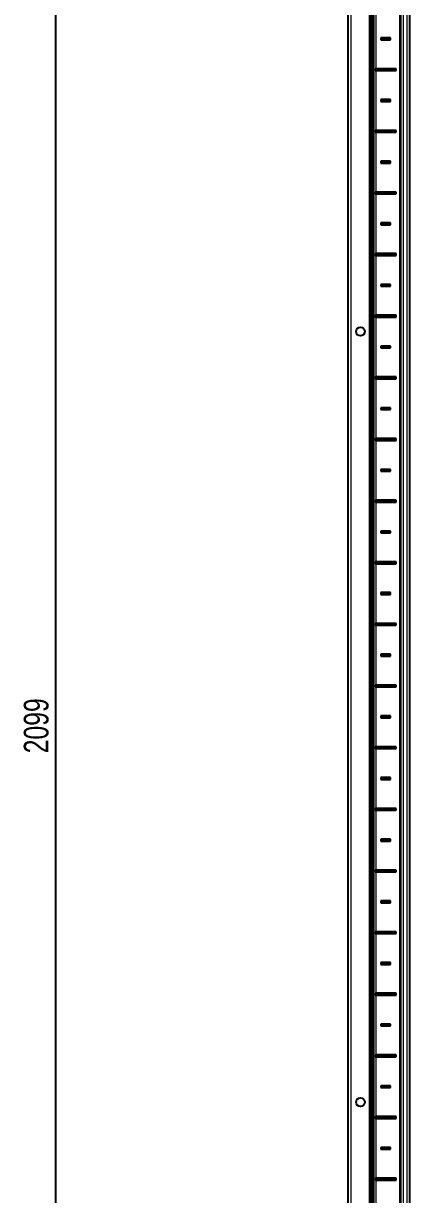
# Model space of a CAD drawing. Header units: millimetres. Extents: x -250 to 5025, y -2247 to 1577.
# Drawn here: x -250 to 62, y -344 to 606 of the extents above; entities that cross this region are included whole.
import ezdxf

# ---------------------------------------------------------------- set-up
doc = ezdxf.new("R2010")
doc.units = ezdxf.units.MM
doc.layers.add('FORMAT', color=7, linetype='Continuous')
doc.styles.add('SLDTEXTSTYLE0', font='TXT', dxfattribs={"width": 0.75})
doc.dimstyles.new('SLDDIMSTYLE0', dxfattribs={"dimtxt": 20, "dimasz": 10, "dimexe": 0, "dimexo": 0.0625, "dimgap": 5, "dimtad": 2, "dimdec": 1, "dimrnd": 1e-09, "dimzin": 12, "dimdsep": 46, "dimtxsty": 'SLDTEXTSTYLE0', "dimsah": 1, "dimcen": 0.09, "dimadec": 0, "dimazin": 3, "dimtfac": 1, "dimtofl": 0, "dimtmove": 0, "dimatfit": 3, "dimfxl": 0, "dimfrac": 2, "dimtolj": 1, "dimtzin": 12, "dimarcsym": 0})

# ---------------------------------------------------------------- blocks, each defined once
blk = doc.blocks.new('_D')
at = {"layer": 'FORMAT'}
for p, q in [((35.23, 1092.76), (-225.34, 1092.76)), ((-224.34, 1092.76), (-224.34, -1006.24)), ((35.23, -1006.24), (-225.34, -1006.24))]:
    blk.add_line(p, q, dxfattribs=at)
for points in [[(-224.34, 1092.76), (-225.88, 1082.76), (-222.8, 1082.76)], [(-224.34, -1006.24), (-222.8, -996.24), (-225.88, -996.24)]]:
    blk.add_solid(points, dxfattribs=at)
at = {"layer": 'FORMAT', "insert": (-250.12, 13.7), "char_height": 20, "attachment_point": 1, "rotation": 90, "style": 'SLDTEXTSTYLE0'}
blk.add_mtext('2099', dxfattribs=at)

msp = doc.modelspace()

# ---------------------------------------------------------------- linework, layer by layer
at = {"color": 7, "linetype": 'Continuous', "lineweight": 25}
for p, q in [((12.79, -1006.24), (12.79, 1092.76)), ((30.79, -1006.24), (30.79, 1092.76)), ((32.58, -1006.24), (32.58, 1092.76)), ((32.62, -1006.24), (32.62, 1092.76)), ((55.29, -1006.24), (55.29, 1092.76)), ((62.49, 1092.76), (62.49, -1006.24)), ((47.14, 594.01), (39.14, 594.01)), ((39.14, 594.01), (39.14, 592.51)), ((39.89, 593.26), (39.14, 594.01)), ((39.89, 593.26), (39.14, 592.51)), ((39.14, 592.51), (47.14, 592.51)), ((46.39, 593.26), (39.89, 593.26)), ((46.39, 593.26), (47.14, 594.01)), ((46.39, 593.26), (47.14, 592.51)), ((47.14, 592.51), (47.14, 594.01)), ((34.75, 568.9), (34.75, 567.61)), ((35.39, 568.26), (34.75, 568.9)), ((35.39, 568.26), (34.75, 567.61)), ((51.64, 569.01), (35.24, 569.01)), ((35.24, 567.51), (51.64, 567.51)), ((50.89, 568.26), (35.39, 568.26)), ((50.89, 568.26), (51.64, 569.01)), ((50.89, 568.26), (51.64, 567.51)), ((51.64, 567.51), (51.64, 569.01)), ((47.14, 544.01), (39.14, 544.01)), ((39.14, 544.01), (39.14, 542.51)), ((39.89, 543.26), (39.14, 544.01)), ((39.89, 543.26), (39.14, 542.51)), ((39.14, 542.51), (47.14, 542.51)), ((46.39, 543.26), (39.89, 543.26)), ((46.39, 543.26), (47.14, 544.01)), ((46.39, 543.26), (47.14, 542.51)), ((47.14, 542.51), (47.14, 544.01)), ((34.75, 518.9), (34.75, 517.61)), ((35.39, 518.26), (34.75, 518.9)), ((35.39, 518.26), (34.75, 517.61)), ((51.64, 519.01), (35.24, 519.01)), ((35.24, 517.51), (51.64, 517.51)), ((50.89, 518.26), (35.39, 518.26)), ((50.89, 518.26), (51.64, 519.01)), ((50.89, 518.26), (51.64, 517.51)), ((51.64, 517.51), (51.64, 519.01)), ((47.14, 494.01), (39.14, 494.01)), ((39.14, 494.01), (39.14, 492.51)), ((39.89, 493.26), (39.14, 494.01)), ((46.39, 493.26), (47.14, 494.01)), ((47.14, 492.51), (47.14, 494.01)), ((39.89, 493.26), (39.14, 492.51)), ((39.14, 492.51), (47.14, 492.51)), ((46.39, 493.26), (39.89, 493.26)), ((46.39, 493.26), (47.14, 492.51)), ((34.75, 468.9), (34.75, 467.61)), ((35.39, 468.26), (34.75, 468.9)), ((35.39, 468.26), (34.75, 467.61)), ((51.64, 469.01), (35.24, 469.01)), ((35.24, 467.51), (51.64, 467.51)), ((50.89, 468.26), (35.39, 468.26)), ((50.89, 468.26), (51.64, 469.01)), ((50.89, 468.26), (51.64, 467.51)), ((51.64, 467.51), (51.64, 469.01)), ((47.14, 444.01), (39.14, 444.01)), ((39.14, 444.01), (39.14, 442.51)), ((39.89, 443.26), (39.14, 444.01)), ((39.89, 443.26), (39.14, 442.51)), ((39.14, 442.51), (47.14, 442.51)), ((46.39, 443.26), (39.89, 443.26)), ((46.39, 443.26), (47.14, 444.01)), ((46.39, 443.26), (47.14, 442.51)), ((47.14, 442.51), (47.14, 444.01)), ((34.75, 418.9), (34.75, 417.61)), ((35.39, 418.26), (34.75, 418.9)), ((35.39, 418.26), (34.75, 417.61)), ((51.64, 419.01), (35.24, 419.01)), ((50.89, 418.26), (35.39, 418.26)), ((50.89, 418.26), (51.64, 419.01)), ((50.89, 418.26), (51.64, 417.51)), ((51.64, 417.51), (51.64, 419.01)), ((35.24, 417.51), (51.64, 417.51)), ((47.14, 394.01), (39.14, 394.01)), ((39.14, 394.01), (39.14, 392.51)), ((39.89, 393.26), (39.14, 394.01)), ((39.89, 393.26), (39.14, 392.51)), ((39.14, 392.51), (47.14, 392.51)), ((46.39, 393.26), (39.89, 393.26)), ((46.39, 393.26), (47.14, 394.01)), ((46.39, 393.26), (47.14, 392.51)), ((47.14, 392.51), (47.14, 394.01)), ((34.75, 368.9), (34.75, 367.61)), ((35.39, 368.26), (34.75, 368.9)), ((35.39, 368.26), (34.75, 367.61)), ((51.64, 369.01), (35.24, 369.01)), ((35.24, 367.51), (51.64, 367.51)), ((50.89, 368.26), (35.39, 368.26)), ((50.89, 368.26), (51.64, 369.01)), ((50.89, 368.26), (51.64, 367.51)), ((51.64, 367.51), (51.64, 369.01)), ((47.14, 344.01), (39.14, 344.01)), ((39.14, 344.01), (39.14, 342.51)), ((39.89, 343.26), (39.14, 344.01)), ((39.89, 343.26), (39.14, 342.51)), ((39.14, 342.51), (47.14, 342.51)), ((46.39, 343.26), (39.89, 343.26)), ((46.39, 343.26), (47.14, 344.01)), ((46.39, 343.26), (47.14, 342.51)), ((47.14, 342.51), (47.14, 344.01)), ((34.75, 318.9), (34.75, 317.61)), ((35.39, 318.26), (34.75, 318.9)), ((35.39, 318.26), (34.75, 317.61)), ((51.64, 319.01), (35.24, 319.01)), ((35.24, 317.51), (51.64, 317.51)), ((50.89, 318.26), (35.39, 318.26)), ((50.89, 318.26), (51.64, 319.01)), ((50.89, 318.26), (51.64, 317.51)), ((51.64, 317.51), (51.64, 319.01)), ((47.14, 294.01), (39.14, 294.01)), ((39.14, 294.01), (39.14, 292.51)), ((39.89, 293.26), (39.14, 294.01)), ((39.89, 293.26), (39.14, 292.51)), ((39.14, 292.51), (47.14, 292.51)), ((46.39, 293.26), (39.89, 293.26)), ((46.39, 293.26), (47.14, 294.01)), ((46.39, 293.26), (47.14, 292.51)), ((47.14, 292.51), (47.14, 294.01)), ((34.75, 268.9), (34.75, 267.61)), ((35.39, 268.26), (34.75, 268.9)), ((35.39, 268.26), (34.75, 267.61)), ((51.64, 269.01), (35.24, 269.01)), ((35.24, 267.51), (51.64, 267.51)), ((50.89, 268.26), (35.39, 268.26)), ((50.89, 268.26), (51.64, 269.01)), ((50.89, 268.26), (51.64, 267.51)), ((51.64, 267.51), (51.64, 269.01)), ((47.14, 244.01), (39.14, 244.01)), ((39.14, 244.01), (39.14, 242.51)), ((39.89, 243.26), (39.14, 244.01)), ((39.89, 243.26), (39.14, 242.51)), ((39.14, 242.51), (47.14, 242.51)), ((46.39, 243.26), (39.89, 243.26)), ((46.39, 243.26), (47.14, 244.01)), ((46.39, 243.26), (47.14, 242.51)), ((47.14, 242.51), (47.14, 244.01)), ((34.75, 218.9), (34.75, 217.61)), ((35.39, 218.26), (34.75, 218.9)), ((51.64, 219.01), (35.24, 219.01)), ((50.89, 218.26), (51.64, 219.01)), ((51.64, 217.51), (51.64, 219.01)), ((35.39, 218.26), (34.75, 217.61)), ((35.24, 217.51), (51.64, 217.51)), ((50.89, 218.26), (35.39, 218.26)), ((50.89, 218.26), (51.64, 217.51)), ((47.14, 194.01), (39.14, 194.01)), ((39.14, 194.01), (39.14, 192.51)), ((39.89, 193.26), (39.14, 194.01)), ((39.89, 193.26), (39.14, 192.51)), ((39.14, 192.51), (47.14, 192.51)), ((46.39, 193.26), (39.89, 193.26)), ((46.39, 193.26), (47.14, 194.01)), ((46.39, 193.26), (47.14, 192.51)), ((47.14, 192.51), (47.14, 194.01)), ((34.75, 168.9), (34.75, 167.61)), ((35.39, 168.26), (34.75, 168.9)), ((35.39, 168.26), (34.75, 167.61)), ((51.64, 169.01), (35.24, 169.01)), ((35.24, 167.51), (51.64, 167.51)), ((50.89, 168.26), (35.39, 168.26)), ((50.89, 168.26), (51.64, 169.01)), ((50.89, 168.26), (51.64, 167.51)), ((51.64, 167.51), (51.64, 169.01)), ((47.14, 144.01), (39.14, 144.01)), ((39.14, 144.01), (39.14, 142.51)), ((39.89, 143.26), (39.14, 144.01)), ((39.89, 143.26), (39.14, 142.51)), ((39.14, 142.51), (47.14, 142.51)), ((46.39, 143.26), (39.89, 143.26)), ((46.39, 143.26), (47.14, 144.01)), ((46.39, 143.26), (47.14, 142.51)), ((47.14, 142.51), (47.14, 144.01)), ((34.75, 118.9), (34.75, 117.61)), ((35.39, 118.26), (34.75, 118.9)), ((35.39, 118.26), (34.75, 117.61)), ((51.64, 119.01), (35.24, 119.01)), ((35.24, 117.51), (51.64, 117.51)), ((50.89, 118.26), (35.39, 118.26)), ((50.89, 118.26), (51.64, 119.01)), ((50.89, 118.26), (51.64, 117.51)), ((51.64, 117.51), (51.64, 119.01)), ((47.14, 94.01), (39.14, 94.01)), ((39.14, 94.01), (39.14, 92.51)), ((39.89, 93.26), (39.14, 94.01)), ((39.89, 93.26), (39.14, 92.51)), ((39.14, 92.51), (47.14, 92.51)), ((46.39, 93.26), (39.89, 93.26)), ((46.39, 93.26), (47.14, 94.01)), ((46.39, 93.26), (47.14, 92.51)), ((47.14, 92.51), (47.14, 94.01)), ((34.75, 68.9), (34.75, 67.61)), ((35.39, 68.26), (34.75, 68.9)), ((35.39, 68.26), (34.75, 67.61)), ((51.64, 69.01), (35.24, 69.01)), ((35.24, 67.51), (51.64, 67.51)), ((50.89, 68.26), (35.39, 68.26)), ((50.89, 68.26), (51.64, 69.01)), ((50.89, 68.26), (51.64, 67.51)), ((51.64, 67.51), (51.64, 69.01)), ((47.14, 44.01), (39.14, 44.01)), ((39.14, 44.01), (39.14, 42.51)), ((39.89, 43.26), (39.14, 44.01)), ((39.89, 43.26), (39.14, 42.51)), ((39.14, 42.51), (47.14, 42.51)), ((46.39, 43.26), (39.89, 43.26)), ((46.39, 43.26), (47.14, 44.01)), ((46.39, 43.26), (47.14, 42.51)), ((47.14, 42.51), (47.14, 44.01)), ((51.64, 19.01), (35.24, 19.01)), ((50.89, 18.26), (51.64, 19.01)), ((51.64, 17.51), (51.64, 19.01)), ((34.75, 18.9), (34.75, 17.61)), ((35.39, 18.26), (34.75, 18.9)), ((35.39, 18.26), (34.75, 17.61)), ((35.24, 17.51), (51.64, 17.51)), ((50.89, 18.26), (35.39, 18.26)), ((50.89, 18.26), (51.64, 17.51)), ((47.14, -5.99), (39.14, -5.99)), ((39.14, -5.99), (39.14, -7.49)), ((39.89, -6.74), (39.14, -5.99)), ((39.89, -6.74), (39.14, -7.49)), ((39.14, -7.49), (47.14, -7.49)), ((46.39, -6.74), (39.89, -6.74)), ((46.39, -6.74), (47.14, -5.99)), ((46.39, -6.74), (47.14, -7.49)), ((47.14, -7.49), (47.14, -5.99)), ((34.75, -31.1), (34.75, -32.39)), ((35.39, -31.74), (34.75, -31.1)), ((35.39, -31.74), (34.75, -32.39)), ((51.64, -30.99), (35.24, -30.99)), ((35.24, -32.49), (51.64, -32.49)), ((50.89, -31.74), (35.39, -31.74)), ((50.89, -31.74), (51.64, -30.99)), ((50.89, -31.74), (51.64, -32.49)), ((51.64, -32.49), (51.64, -30.99)), ((47.14, -55.99), (39.14, -55.99)), ((39.14, -55.99), (39.14, -57.49)), ((39.89, -56.74), (39.14, -55.99)), ((39.89, -56.74), (39.14, -57.49)), ((46.39, -56.74), (39.89, -56.74)), ((46.39, -56.74), (47.14, -55.99)), ((46.39, -56.74), (47.14, -57.49)), ((47.14, -57.49), (47.14, -55.99)), ((39.14, -57.49), (47.14, -57.49)), ((34.75, -81.1), (34.75, -82.39)), ((35.39, -81.74), (34.75, -81.1)), ((35.39, -81.74), (34.75, -82.39)), ((51.64, -80.99), (35.24, -80.99)), ((35.24, -82.49), (51.64, -82.49)), ((50.89, -81.74), (35.39, -81.74)), ((50.89, -81.74), (51.64, -80.99)), ((50.89, -81.74), (51.64, -82.49)), ((51.64, -82.49), (51.64, -80.99)), ((47.14, -105.99), (39.14, -105.99)), ((39.14, -105.99), (39.14, -107.49)), ((39.89, -106.74), (39.14, -105.99)), ((39.89, -106.74), (39.14, -107.49)), ((39.14, -107.49), (47.14, -107.49)), ((46.39, -106.74), (39.89, -106.74)), ((46.39, -106.74), (47.14, -105.99)), ((46.39, -106.74), (47.14, -107.49)), ((47.14, -107.49), (47.14, -105.99)), ((34.75, -131.1), (34.75, -132.39)), ((35.39, -131.74), (34.75, -131.1)), ((35.39, -131.74), (34.75, -132.39)), ((51.64, -130.99), (35.24, -130.99)), ((35.24, -132.49), (51.64, -132.49)), ((50.89, -131.74), (35.39, -131.74)), ((50.89, -131.74), (51.64, -130.99)), ((50.89, -131.74), (51.64, -132.49)), ((51.64, -132.49), (51.64, -130.99)), ((47.14, -155.99), (39.14, -155.99)), ((39.14, -155.99), (39.14, -157.49)), ((39.89, -156.74), (39.14, -155.99)), ((39.89, -156.74), (39.14, -157.49)), ((39.14, -157.49), (47.14, -157.49)), ((46.39, -156.74), (39.89, -156.74)), ((46.39, -156.74), (47.14, -155.99)), ((46.39, -156.74), (47.14, -157.49)), ((47.14, -157.49), (47.14, -155.99)), ((34.75, -181.1), (34.75, -182.39)), ((35.39, -181.74), (34.75, -181.1)), ((35.39, -181.74), (34.75, -182.39)), ((51.64, -180.99), (35.24, -180.99)), ((35.24, -182.49), (51.64, -182.49)), ((50.89, -181.74), (35.39, -181.74)), ((50.89, -181.74), (51.64, -180.99)), ((50.89, -181.74), (51.64, -182.49)), ((51.64, -182.49), (51.64, -180.99)), ((47.14, -205.99), (39.14, -205.99)), ((39.14, -205.99), (39.14, -207.49)), ((39.89, -206.74), (39.14, -205.99)), ((39.89, -206.74), (39.14, -207.49)), ((39.14, -207.49), (47.14, -207.49)), ((46.39, -206.74), (39.89, -206.74)), ((46.39, -206.74), (47.14, -205.99)), ((46.39, -206.74), (47.14, -207.49)), ((47.14, -207.49), (47.14, -205.99)), ((34.75, -231.1), (34.75, -232.39)), ((35.39, -231.74), (34.75, -231.1)), ((35.39, -231.74), (34.75, -232.39)), ((51.64, -230.99), (35.24, -230.99)), ((35.24, -232.49), (51.64, -232.49)), ((50.89, -231.74), (35.39, -231.74)), ((50.89, -231.74), (51.64, -230.99)), ((50.89, -231.74), (51.64, -232.49)), ((51.64, -232.49), (51.64, -230.99)), ((47.14, -255.99), (39.14, -255.99)), ((39.14, -255.99), (39.14, -257.49)), ((39.89, -256.74), (39.14, -255.99)), ((46.39, -256.74), (47.14, -255.99)), ((47.14, -257.49), (47.14, -255.99)), ((39.89, -256.74), (39.14, -257.49)), ((39.14, -257.49), (47.14, -257.49)), ((46.39, -256.74), (39.89, -256.74)), ((46.39, -256.74), (47.14, -257.49)), ((34.75, -281.1), (34.75, -282.39)), ((35.39, -281.74), (34.75, -281.1)), ((35.39, -281.74), (34.75, -282.39)), ((51.64, -280.99), (35.24, -280.99)), ((35.24, -282.49), (51.64, -282.49)), ((50.89, -281.74), (35.39, -281.74)), ((50.89, -281.74), (51.64, -280.99)), ((50.89, -281.74), (51.64, -282.49)), ((51.64, -282.49), (51.64, -280.99)), ((47.14, -305.99), (39.14, -305.99)), ((39.14, -305.99), (39.14, -307.49)), ((39.89, -306.74), (39.14, -305.99)), ((39.89, -306.74), (39.14, -307.49)), ((39.14, -307.49), (47.14, -307.49)), ((46.39, -306.74), (39.89, -306.74)), ((46.39, -306.74), (47.14, -305.99)), ((46.39, -306.74), (47.14, -307.49)), ((47.14, -307.49), (47.14, -305.99)), ((34.75, -331.1), (34.75, -332.39)), ((35.39, -331.74), (34.75, -331.1)), ((35.39, -331.74), (34.75, -332.39)), ((51.64, -330.99), (35.24, -330.99)), ((35.24, -332.49), (51.64, -332.49)), ((50.89, -331.74), (35.39, -331.74)), ((50.89, -331.74), (51.64, -330.99)), ((50.89, -331.74), (51.64, -332.49)), ((51.64, -332.49), (51.64, -330.99))]:
    msp.add_line(p, q, dxfattribs=at)
at = {"color": 8, "linetype": 'Continuous', "lineweight": 18}
for p, q in [((14.79, 1092.76), (14.79, -1006.24)), ((30.14, -1006.24), (30.14, 1092.76)), ((31.38, 1092.76), (31.38, -1006.24)), ((33.82, -1006.24), (33.82, 1092.76)), ((54.64, -1006.24), (54.64, 1092.76)), ((57.29, 1092.76), (57.29, -1006.24)), ((60.49, -1006.24), (60.49, 1092.76)), ((35.24, 617.51), (35.24, 569.01)), ((35.24, 567.51), (35.24, 519.01)), ((35.24, 517.51), (35.24, 469.01)), ((35.24, 467.51), (35.24, 419.01)), ((35.24, 417.51), (35.24, 369.01)), ((35.24, 367.51), (35.24, 319.01)), ((35.24, 317.51), (35.24, 269.01)), ((35.24, 267.51), (35.24, 219.01)), ((35.24, 217.51), (35.24, 169.01)), ((35.24, 167.51), (35.24, 119.01)), ((35.24, 117.51), (35.24, 69.01)), ((35.24, 67.51), (35.24, 19.01)), ((35.24, 17.51), (35.24, -30.99)), ((35.24, -32.49), (35.24, -80.99)), ((35.24, -82.49), (35.24, -130.99)), ((35.24, -132.49), (35.24, -180.99)), ((35.24, -182.49), (35.24, -230.99)), ((35.24, -232.49), (35.24, -280.99)), ((35.24, -282.49), (35.24, -330.99)), ((35.24, -332.49), (35.24, -380.99))]:
    msp.add_line(p, q, dxfattribs=at)
at = {"color": 7, "linetype": 'Continuous', "lineweight": 25}
for centre in [(22.64, 355.76), (22.64, -269.24)]:
    msp.add_circle(centre, 3.5, dxfattribs=at)
for centre, start_param, end_param in [((35.24, 565.54), 0, 0.248269), ((35.24, 570.97), 2.893323, 3.141593), ((35.24, 515.54), 0, 0.248269), ((35.24, 520.97), 2.893323, 3.141593), ((35.24, 465.54), 0, 0.248269), ((35.24, 470.97), 2.893323, 3.141593), ((35.24, 415.54), 0, 0.248269), ((35.24, 420.97), 2.893323, 3.141593), ((35.24, 365.54), 0, 0.248269), ((35.24, 370.97), 2.893323, 3.141593), ((35.24, 315.54), 0, 0.248269), ((35.24, 320.97), 2.893323, 3.141593), ((35.24, 265.54), 0, 0.248269), ((35.24, 270.97), 2.893323, 3.141593), ((35.24, 215.54), 0, 0.248269), ((35.24, 220.97), 2.893323, 3.141593), ((35.24, 165.54), 0, 0.248269), ((35.24, 170.97), 2.893323, 3.141593), ((35.24, 115.54), 0, 0.248269), ((35.24, 120.97), 2.893323, 3.141593), ((35.24, 65.54), 0, 0.248269), ((35.24, 70.97), 2.893323, 3.141593), ((35.24, 15.54), 0, 0.248269), ((35.24, 20.97), 2.893323, 3.141593), ((35.24, -34.46), 0, 0.248269), ((35.24, -29.03), 2.893323, 3.141593), ((35.24, -84.46), 0, 0.248269), ((35.24, -79.03), 2.893323, 3.141593), ((35.24, -134.46), 0, 0.248269), ((35.24, -129.03), 2.893323, 3.141593), ((35.24, -184.46), 0, 0.248269), ((35.24, -179.03), 2.893323, 3.141593), ((35.24, -234.46), 0, 0.248269), ((35.24, -229.03), 2.893323, 3.141593), ((35.24, -284.46), 0, 0.248269), ((35.24, -279.03), 2.893323, 3.141593), ((35.24, -334.46), 0, 0.248269), ((35.24, -329.03), 2.893323, 3.141593)]:
    msp.add_ellipse(centre, major_axis=(0, 3.46), ratio=0.57735, start_param=start_param, end_param=end_param, dxfattribs=at)

# ---------------------------------------------------------------- dimensions: what is measured, and where the dimension line sits
at = {"layer": 'FORMAT'}
dim = msp.add_linear_dim(base=(-224.34, -1006.24), p1=(35.24, 1092.76), p2=(35.24, -1006.24), angle=90, dimstyle='SLDDIMSTYLE0', dxfattribs=at)
dim.commit()
dim.dimension.update_dxf_attribs({"geometry": '_D', "text_midpoint": (-224.34, 43.26), "dimtype": 160})

doc.saveas('drawing.dxf')
